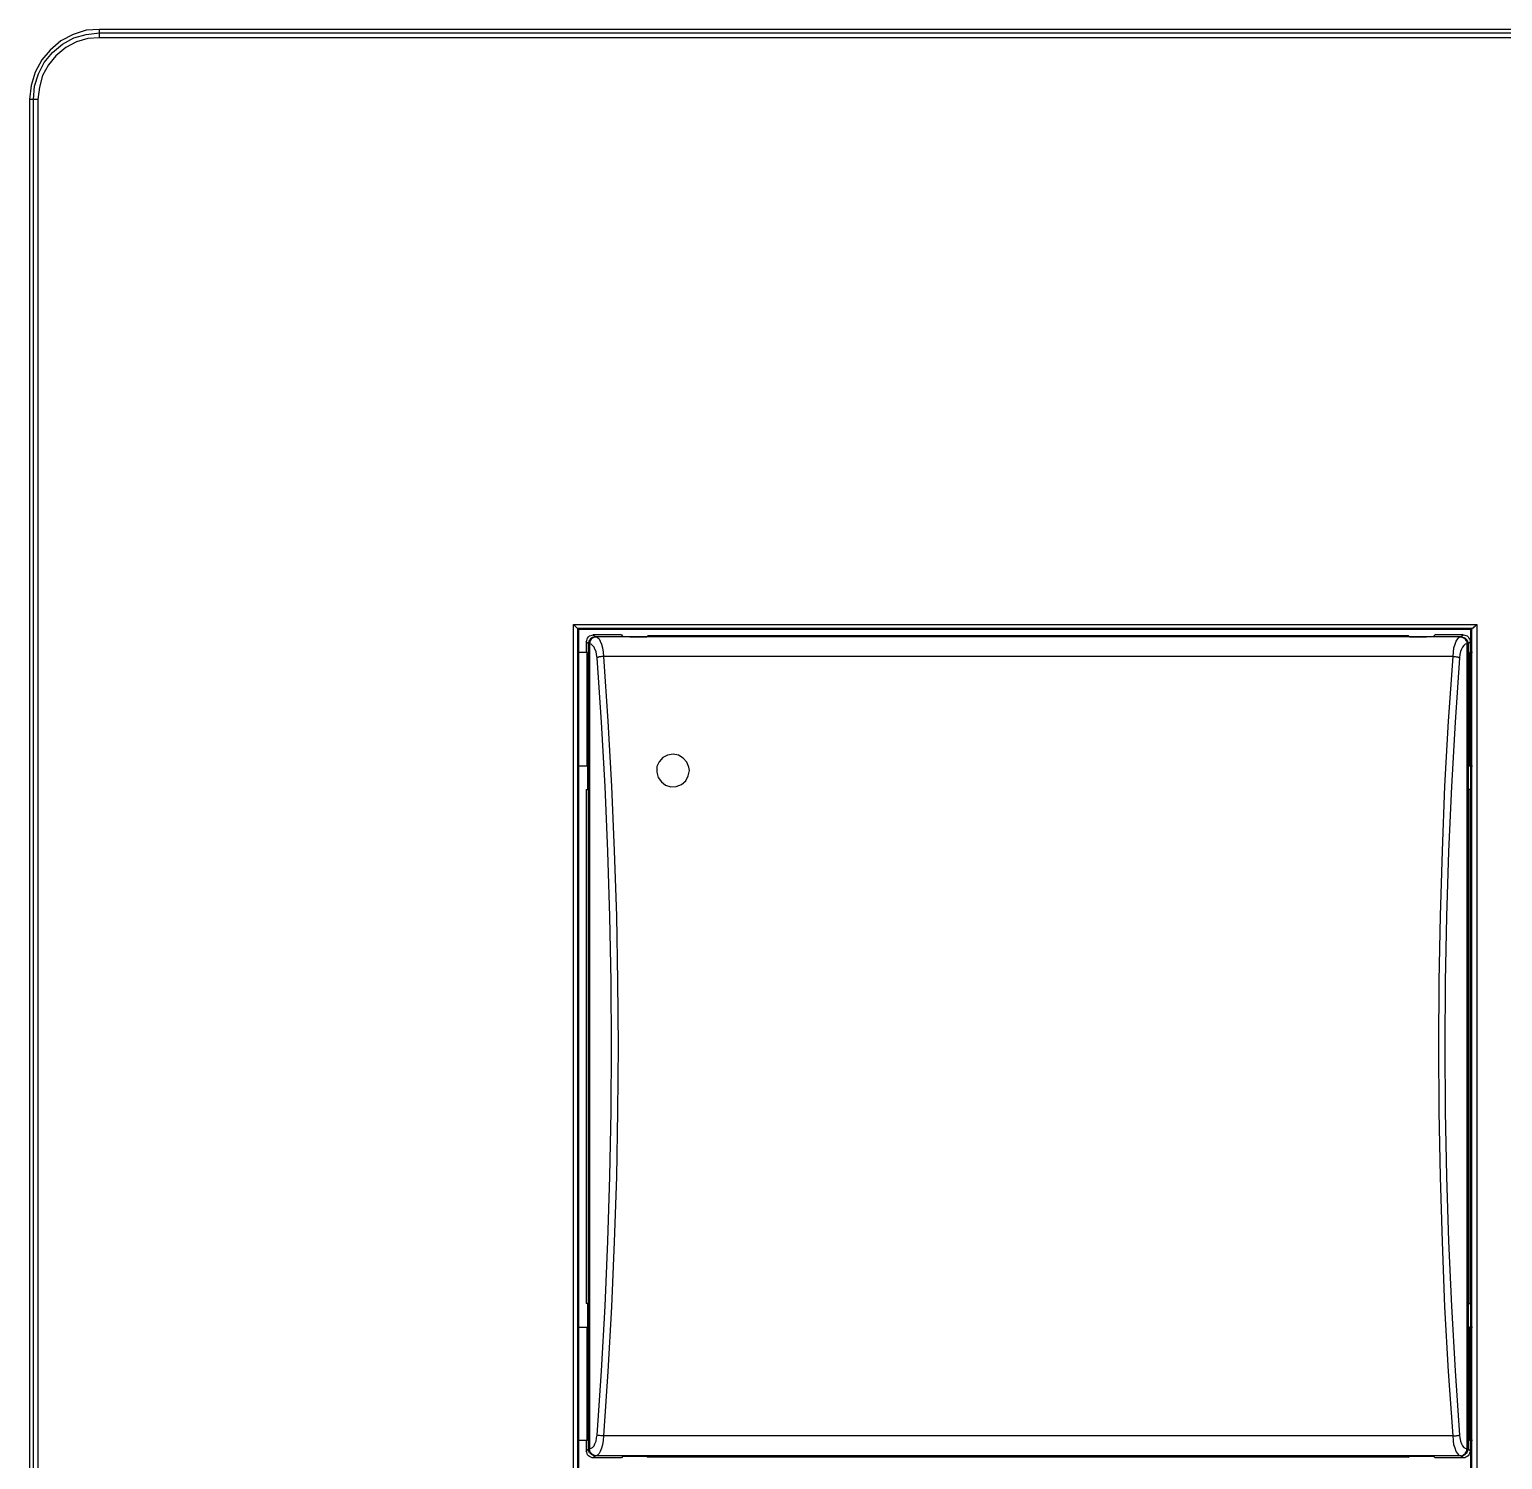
# Model space of a CAD drawing. Header units: centimetres. Extents: x -9.3 to 8.8, y -8.1 to 9.2.
# Drawn here: x -9.27 to -2.97, y 3.11 to 9.24 of the extents above; entities that cross this region are included whole.
import ezdxf

# ---------------------------------------------------------------- set-up
doc = ezdxf.new("R2010")
doc.units = ezdxf.units.CM
doc.header["$MEASUREMENT"] = 0
doc.layers.add('Camada 1', color=7, linetype='Continuous')

msp = doc.modelspace()

# ---------------------------------------------------------------- linework, layer by layer
at = {"layer": 'Camada 1', "color": 250, "lineweight": 25}
for points, knots in [([(-8.97467, 9.23572), (-8.97467, 9.23572), (-9.03111, 9.2322), (-9.03111, 9.2322), (-9.03111, 9.2322), (-9.08756, 9.21456), (-9.08756, 9.21456), (-9.08756, 9.21456), (-9.14047, 9.18633), (-9.14047, 9.18633), (-9.14047, 9.18633), (-9.18635, 9.14753), (-9.18635, 9.14753), (-9.18635, 9.14753), (-9.22161, 9.1052), (-9.22161, 9.1052), (-9.22161, 9.1052), (-9.24985, 9.05228), (-9.24985, 9.05228), (-9.24985, 9.05228), (-9.26747, 8.99583), (-9.26747, 8.99583), (-9.26747, 8.99583), (-9.27453, 8.93586), (-9.27453, 8.93586)], [0, 0, 0, 0, 0.125, 0.125, 0.125, 0.25, 0.25, 0.25, 0.375, 0.375, 0.375, 0.5, 0.5, 0.5, 0.625, 0.625, 0.625, 0.75, 0.75, 0.75, 0.875, 0.875, 0.875, 1, 1, 1, 1]), ([(-9.25689, 8.93586), (-9.25689, 8.93586), (-9.25336, 8.99231), (-9.25336, 8.99231), (-9.25336, 8.99231), (-9.23572, 9.04522), (-9.23572, 9.04522), (-9.23572, 9.04522), (-9.21103, 9.09461), (-9.21103, 9.09461), (-9.21103, 9.09461), (-9.17575, 9.13695), (-9.17575, 9.13695), (-9.17575, 9.13695), (-9.13342, 9.17222), (-9.13342, 9.17222), (-9.13342, 9.17222), (-9.08403, 9.20045), (-9.08403, 9.20045), (-9.08403, 9.20045), (-9.03111, 9.21456), (-9.03111, 9.21456), (-9.03111, 9.21456), (-8.97467, 9.22161), (-8.97467, 9.22161)], [0, 0, 0, 0, 0.125, 0.125, 0.125, 0.25, 0.25, 0.25, 0.375, 0.375, 0.375, 0.5, 0.5, 0.5, 0.625, 0.625, 0.625, 0.75, 0.75, 0.75, 0.875, 0.875, 0.875, 1, 1, 1, 1]), ([(-8.97467, 9.20045), (-8.97467, 9.20045), (-9.02406, 9.19692), (-9.02406, 9.19692), (-9.02406, 9.19692), (-9.07346, 9.18281), (-9.07346, 9.18281), (-9.07346, 9.18281), (-9.11931, 9.15811), (-9.11931, 9.15811), (-9.11931, 9.15811), (-9.16164, 9.12283), (-9.16164, 9.12283), (-9.16164, 9.12283), (-9.19339, 9.08403), (-9.19339, 9.08403), (-9.19339, 9.08403), (-9.2181, 9.03817), (-9.2181, 9.03817), (-9.2181, 9.03817), (-9.23221, 8.98878), (-9.23221, 8.98878), (-9.23221, 8.98878), (-9.23925, 8.93586), (-9.23925, 8.93586)], [0, 0, 0, 0, 0.125, 0.125, 0.125, 0.25, 0.25, 0.25, 0.375, 0.375, 0.375, 0.5, 0.5, 0.5, 0.625, 0.625, 0.625, 0.75, 0.75, 0.75, 0.875, 0.875, 0.875, 1, 1, 1, 1]), ([(-6.94621, 6.68867), (-6.94621, 6.68867), (-6.94267, 6.68514), (-6.94267, 6.68514), (-6.94267, 6.68514), (-6.93914, 6.68161), (-6.93914, 6.68161), (-6.93914, 6.68161), (-6.93561, 6.67808), (-6.93561, 6.67808), (-6.93561, 6.67808), (-6.9321, 6.67456), (-6.9321, 6.67456), (-6.9321, 6.67456), (-6.92856, 6.67103), (-6.92856, 6.67103)], [0, 0, 0, 0, 0.2, 0.2, 0.2, 0.4, 0.4, 0.4, 0.6, 0.6, 0.6, 0.8, 0.8, 0.8, 1, 1, 1, 1]), ([(-3.10092, 6.67103), (-3.10092, 6.67103), (-3.09739, 6.67103), (-3.09739, 6.67103), (-3.09739, 6.67103), (-3.09739, 6.67456), (-3.09739, 6.67456), (-3.09739, 6.67456), (-3.09386, 6.67456), (-3.09386, 6.67456), (-3.09386, 6.67456), (-3.09033, 6.67808), (-3.09033, 6.67808), (-3.09033, 6.67808), (-3.08681, 6.68161), (-3.08681, 6.68161), (-3.08681, 6.68161), (-3.08328, 6.68514), (-3.08328, 6.68514), (-3.08328, 6.68514), (-3.07975, 6.68867), (-3.07975, 6.68867)], [0, 0, 0, 0, 0.1428571, 0.1428571, 0.1428571, 0.2857143, 0.2857143, 0.2857143, 0.4285714, 0.4285714, 0.4285714, 0.5714286, 0.5714286, 0.5714286, 0.7142857, 0.7142857, 0.7142857, 0.8571429, 0.8571429, 0.8571429, 1, 1, 1, 1]), ([(-6.89117, 6.61458), (-6.89117, 6.61458), (-6.88941, 6.61988), (-6.88941, 6.61988), (-6.88941, 6.61988), (-6.88764, 6.62517), (-6.88764, 6.62517), (-6.88764, 6.62517), (-6.88588, 6.63046), (-6.88588, 6.63046), (-6.88588, 6.63046), (-6.88234, 6.63575), (-6.88234, 6.63575), (-6.88234, 6.63575), (-6.87706, 6.63928), (-6.87706, 6.63928), (-6.87706, 6.63928), (-6.87175, 6.64104), (-6.87175, 6.64104), (-6.87175, 6.64104), (-6.86645, 6.64281), (-6.86645, 6.64281), (-6.86645, 6.64281), (-6.86116, 6.64461), (-6.86116, 6.64461)], [0, 0, 0, 0, 0.125, 0.125, 0.125, 0.25, 0.25, 0.25, 0.375, 0.375, 0.375, 0.5, 0.5, 0.5, 0.625, 0.625, 0.625, 0.75, 0.75, 0.75, 0.875, 0.875, 0.875, 1, 1, 1, 1]), ([(-6.85234, 6.63575), (-6.85234, 6.63575), (-6.85763, 6.63399), (-6.85763, 6.63399), (-6.85763, 6.63399), (-6.8647, 6.63222), (-6.8647, 6.63222), (-6.8647, 6.63222), (-6.86822, 6.63046), (-6.86822, 6.63046), (-6.86822, 6.63046), (-6.87352, 6.62693), (-6.87352, 6.62693), (-6.87352, 6.62693), (-6.87706, 6.62164), (-6.87706, 6.62164), (-6.87706, 6.62164), (-6.88057, 6.61635), (-6.88057, 6.61635), (-6.88057, 6.61635), (-6.88234, 6.61106), (-6.88234, 6.61106), (-6.88234, 6.61106), (-6.88234, 6.60576), (-6.88234, 6.60576)], [0, 0, 0, 0, 0.125, 0.125, 0.125, 0.25, 0.25, 0.25, 0.375, 0.375, 0.375, 0.5, 0.5, 0.5, 0.625, 0.625, 0.625, 0.75, 0.75, 0.75, 0.875, 0.875, 0.875, 1, 1, 1, 1]), ([(-6.84881, 6.63575), (-6.84881, 6.63575), (-6.8541, 6.63399), (-6.8541, 6.63399), (-6.8541, 6.63399), (-6.85939, 6.63222), (-6.85939, 6.63222), (-6.85939, 6.63222), (-6.8647, 6.63046), (-6.8647, 6.63046), (-6.8647, 6.63046), (-6.86822, 6.62693), (-6.86822, 6.62693), (-6.86822, 6.62693), (-6.87175, 6.62164), (-6.87175, 6.62164), (-6.87175, 6.62164), (-6.87528, 6.61635), (-6.87528, 6.61635), (-6.87528, 6.61635), (-6.87528, 6.61106), (-6.87528, 6.61106), (-6.87528, 6.61106), (-6.87706, 6.60576), (-6.87706, 6.60576)], [0, 0, 0, 0, 0.125, 0.125, 0.125, 0.25, 0.25, 0.25, 0.375, 0.375, 0.375, 0.5, 0.5, 0.5, 0.625, 0.625, 0.625, 0.75, 0.75, 0.75, 0.875, 0.875, 0.875, 1, 1, 1, 1]), ([(-6.85058, 6.63575), (-6.85058, 6.63575), (-6.85587, 6.63399), (-6.85587, 6.63399), (-6.85587, 6.63399), (-6.86116, 6.63222), (-6.86116, 6.63222), (-6.86116, 6.63222), (-6.86645, 6.63046), (-6.86645, 6.63046), (-6.86645, 6.63046), (-6.86998, 6.62693), (-6.86998, 6.62693), (-6.86998, 6.62693), (-6.87352, 6.62164), (-6.87352, 6.62164), (-6.87352, 6.62164), (-6.87528, 6.61635), (-6.87528, 6.61635), (-6.87528, 6.61635), (-6.87706, 6.61106), (-6.87706, 6.61106), (-6.87706, 6.61106), (-6.87706, 6.60576), (-6.87706, 6.60576)], [0, 0, 0, 0, 0.125, 0.125, 0.125, 0.25, 0.25, 0.25, 0.375, 0.375, 0.375, 0.5, 0.5, 0.5, 0.625, 0.625, 0.625, 0.75, 0.75, 0.75, 0.875, 0.875, 0.875, 1, 1, 1, 1]), ([(-6.84881, 6.63575), (-6.84881, 6.63575), (-6.84351, 6.63222), (-6.84351, 6.63222), (-6.84351, 6.63222), (-6.83645, 6.62693), (-6.83645, 6.62693), (-6.83645, 6.62693), (-6.83116, 6.61635), (-6.83116, 6.61635), (-6.83116, 6.61635), (-6.82585, 6.604), (-6.82585, 6.604), (-6.82585, 6.604), (-6.82232, 6.58809), (-6.82232, 6.58809), (-6.82232, 6.58809), (-6.8188, 6.57045), (-6.8188, 6.57045), (-6.8188, 6.57045), (-6.81702, 6.55101), (-6.81702, 6.55101)], [0, 0, 0, 0, 0.1428571, 0.1428571, 0.1428571, 0.2857143, 0.2857143, 0.2857143, 0.4285714, 0.4285714, 0.4285714, 0.5714286, 0.5714286, 0.5714286, 0.7142857, 0.7142857, 0.7142857, 0.8571429, 0.8571429, 0.8571429, 1, 1, 1, 1]), ([(-3.18068, 6.55101), (-3.18068, 6.55101), (-3.17892, 6.57045), (-3.17892, 6.57045), (-3.17892, 6.57045), (-3.17715, 6.58809), (-3.17715, 6.58809), (-3.17715, 6.58809), (-3.17186, 6.604), (-3.17186, 6.604), (-3.17186, 6.604), (-3.16833, 6.61635), (-3.16833, 6.61635), (-3.16833, 6.61635), (-3.16124, 6.62693), (-3.16124, 6.62693), (-3.16124, 6.62693), (-3.15595, 6.63222), (-3.15595, 6.63222), (-3.15595, 6.63222), (-3.1489, 6.63575), (-3.1489, 6.63575)], [0, 0, 0, 0, 0.1428571, 0.1428571, 0.1428571, 0.2857143, 0.2857143, 0.2857143, 0.4285714, 0.4285714, 0.4285714, 0.5714286, 0.5714286, 0.5714286, 0.7142857, 0.7142857, 0.7142857, 0.8571429, 0.8571429, 0.8571429, 1, 1, 1, 1]), ([(-3.1489, 6.63575), (-3.1489, 6.63575), (-3.1436, 6.63399), (-3.1436, 6.63399), (-3.1436, 6.63399), (-3.13831, 6.63222), (-3.13831, 6.63222), (-3.13831, 6.63222), (-3.13478, 6.63046), (-3.13478, 6.63046), (-3.13478, 6.63046), (-3.12949, 6.62693), (-3.12949, 6.62693), (-3.12949, 6.62693), (-3.12769, 6.62164), (-3.12769, 6.62164), (-3.12769, 6.62164), (-3.12417, 6.61635), (-3.12417, 6.61635), (-3.12417, 6.61635), (-3.12244, 6.61106), (-3.12244, 6.61106), (-3.12244, 6.61106), (-3.12244, 6.60576), (-3.12244, 6.60576)], [0, 0, 0, 0, 0.125, 0.125, 0.125, 0.25, 0.25, 0.25, 0.375, 0.375, 0.375, 0.5, 0.5, 0.5, 0.625, 0.625, 0.625, 0.75, 0.75, 0.75, 0.875, 0.875, 0.875, 1, 1, 1, 1]), ([(-3.1489, 6.63575), (-3.1489, 6.63575), (-3.1436, 6.63399), (-3.1436, 6.63399), (-3.1436, 6.63399), (-3.13831, 6.63222), (-3.13831, 6.63222), (-3.13831, 6.63222), (-3.13299, 6.63046), (-3.13299, 6.63046), (-3.13299, 6.63046), (-3.12949, 6.62693), (-3.12949, 6.62693), (-3.12949, 6.62693), (-3.12593, 6.62164), (-3.12593, 6.62164), (-3.12593, 6.62164), (-3.12244, 6.61635), (-3.12244, 6.61635), (-3.12244, 6.61635), (-3.12244, 6.61106), (-3.12244, 6.61106), (-3.12244, 6.61106), (-3.12064, 6.60576), (-3.12064, 6.60576)], [0, 0, 0, 0, 0.125, 0.125, 0.125, 0.25, 0.25, 0.25, 0.375, 0.375, 0.375, 0.5, 0.5, 0.5, 0.625, 0.625, 0.625, 0.75, 0.75, 0.75, 0.875, 0.875, 0.875, 1, 1, 1, 1]), ([(-3.14713, 6.63575), (-3.14713, 6.63575), (-3.14008, 6.63399), (-3.14008, 6.63399), (-3.14008, 6.63399), (-3.13478, 6.63222), (-3.13478, 6.63222), (-3.13478, 6.63222), (-3.12949, 6.63046), (-3.12949, 6.63046), (-3.12949, 6.63046), (-3.12593, 6.62693), (-3.12593, 6.62693), (-3.12593, 6.62693), (-3.12064, 6.62164), (-3.12064, 6.62164), (-3.12064, 6.62164), (-3.11887, 6.61635), (-3.11887, 6.61635), (-3.11887, 6.61635), (-3.11711, 6.61106), (-3.11711, 6.61106), (-3.11711, 6.61106), (-3.11711, 6.60576), (-3.11711, 6.60576)], [0, 0, 0, 0, 0.125, 0.125, 0.125, 0.25, 0.25, 0.25, 0.375, 0.375, 0.375, 0.5, 0.5, 0.5, 0.625, 0.625, 0.625, 0.75, 0.75, 0.75, 0.875, 0.875, 0.875, 1, 1, 1, 1]), ([(-3.13831, 6.64461), (-3.13831, 6.64461), (-3.13126, 6.64281), (-3.13126, 6.64281), (-3.13126, 6.64281), (-3.12593, 6.64104), (-3.12593, 6.64104), (-3.12593, 6.64104), (-3.12064, 6.63928), (-3.12064, 6.63928), (-3.12064, 6.63928), (-3.11711, 6.63575), (-3.11711, 6.63575), (-3.11711, 6.63575), (-3.11358, 6.63046), (-3.11358, 6.63046), (-3.11358, 6.63046), (-3.11005, 6.62517), (-3.11005, 6.62517), (-3.11005, 6.62517), (-3.10829, 6.61988), (-3.10829, 6.61988), (-3.10829, 6.61988), (-3.10829, 6.61458), (-3.10829, 6.61458)], [0, 0, 0, 0, 0.125, 0.125, 0.125, 0.25, 0.25, 0.25, 0.375, 0.375, 0.375, 0.5, 0.5, 0.5, 0.625, 0.625, 0.625, 0.75, 0.75, 0.75, 0.875, 0.875, 0.875, 1, 1, 1, 1]), ([(-6.84527, 6.54572), (-6.84527, 6.54572), (-6.84705, 6.55987), (-6.84705, 6.55987), (-6.84705, 6.55987), (-6.84881, 6.57222), (-6.84881, 6.57222), (-6.84881, 6.57222), (-6.8541, 6.58283), (-6.8541, 6.58283), (-6.8541, 6.58283), (-6.85763, 6.59165), (-6.85763, 6.59165), (-6.85763, 6.59165), (-6.8647, 6.59871), (-6.8647, 6.59871), (-6.8647, 6.59871), (-6.86998, 6.604), (-6.86998, 6.604), (-6.86998, 6.604), (-6.87706, 6.60576), (-6.87706, 6.60576)], [0, 0, 0, 0, 0.1428571, 0.1428571, 0.1428571, 0.2857143, 0.2857143, 0.2857143, 0.4285714, 0.4285714, 0.4285714, 0.5714286, 0.5714286, 0.5714286, 0.7142857, 0.7142857, 0.7142857, 0.8571429, 0.8571429, 0.8571429, 1, 1, 1, 1]), ([(-3.12244, 6.60576), (-3.12244, 6.60576), (-3.12949, 6.604), (-3.12949, 6.604), (-3.12949, 6.604), (-3.13478, 6.59871), (-3.13478, 6.59871), (-3.13478, 6.59871), (-3.14008, 6.59165), (-3.14008, 6.59165), (-3.14008, 6.59165), (-3.14537, 6.58283), (-3.14537, 6.58283), (-3.14537, 6.58283), (-3.1489, 6.57222), (-3.1489, 6.57222), (-3.1489, 6.57222), (-3.15242, 6.55987), (-3.15242, 6.55987), (-3.15242, 6.55987), (-3.15419, 6.54572), (-3.15419, 6.54572)], [0, 0, 0, 0, 0.1428571, 0.1428571, 0.1428571, 0.2857143, 0.2857143, 0.2857143, 0.4285714, 0.4285714, 0.4285714, 0.5714286, 0.5714286, 0.5714286, 0.7142857, 0.7142857, 0.7142857, 0.8571429, 0.8571429, 0.8571429, 1, 1, 1, 1]), ([(-6.81702, 6.55101), (-6.81702, 6.55101), (-6.82585, 6.55101), (-6.82585, 6.55101), (-6.82585, 6.55101), (-6.82938, 6.54928), (-6.82938, 6.54928), (-6.82938, 6.54928), (-6.83645, 6.54928), (-6.83645, 6.54928), (-6.83645, 6.54928), (-6.83998, 6.54749), (-6.83998, 6.54749), (-6.83998, 6.54749), (-6.84351, 6.54749), (-6.84351, 6.54749), (-6.84351, 6.54749), (-6.84527, 6.54572), (-6.84527, 6.54572)], [0, 0, 0, 0, 0.1666667, 0.1666667, 0.1666667, 0.3333333, 0.3333333, 0.3333333, 0.5, 0.5, 0.5, 0.6666667, 0.6666667, 0.6666667, 0.8333333, 0.8333333, 0.8333333, 1, 1, 1, 1]), ([(-6.84527, 3.21829), (-6.84527, 3.21829), (-6.82585, 3.49366), (-6.82585, 3.49366), (-6.82585, 3.49366), (-6.80996, 3.77081), (-6.80996, 3.77081), (-6.80996, 3.77081), (-6.79937, 4.04795), (-6.79937, 4.04795), (-6.79937, 4.04795), (-6.79055, 4.32509), (-6.79055, 4.32509), (-6.79055, 4.32509), (-6.78526, 4.604), (-6.78526, 4.604), (-6.78526, 4.604), (-6.78349, 4.8829), (-6.78349, 4.8829), (-6.78349, 4.8829), (-6.78526, 5.16005), (-6.78526, 5.16005), (-6.78526, 5.16005), (-6.79055, 5.43895), (-6.79055, 5.43895), (-6.79055, 5.43895), (-6.79937, 5.71609), (-6.79937, 5.71609), (-6.79937, 5.71609), (-6.80996, 5.995), (-6.80996, 5.995), (-6.80996, 5.995), (-6.82585, 6.27038), (-6.82585, 6.27038), (-6.82585, 6.27038), (-6.84527, 6.54572), (-6.84527, 6.54572)], [0, 0, 0, 0, 0.0833333, 0.0833333, 0.0833333, 0.1666667, 0.1666667, 0.1666667, 0.25, 0.25, 0.25, 0.3333333, 0.3333333, 0.3333333, 0.4166667, 0.4166667, 0.4166667, 0.5, 0.5, 0.5, 0.5833333, 0.5833333, 0.5833333, 0.6666667, 0.6666667, 0.6666667, 0.75, 0.75, 0.75, 0.8333333, 0.8333333, 0.8333333, 0.9166667, 0.9166667, 0.9166667, 1, 1, 1, 1]), ([(-6.81702, 6.55101), (-6.81702, 6.55101), (-6.79937, 6.27391), (-6.79937, 6.27391), (-6.79937, 6.27391), (-6.78349, 5.99676), (-6.78349, 5.99676), (-6.78349, 5.99676), (-6.77111, 5.71962), (-6.77111, 5.71962), (-6.77111, 5.71962), (-6.76229, 5.44072), (-6.76229, 5.44072), (-6.76229, 5.44072), (-6.757, 5.16181), (-6.757, 5.16181), (-6.757, 5.16181), (-6.75524, 4.8829), (-6.75524, 4.8829), (-6.75524, 4.8829), (-6.757, 4.604), (-6.757, 4.604), (-6.757, 4.604), (-6.76229, 4.32333), (-6.76229, 4.32333), (-6.76229, 4.32333), (-6.77111, 4.04619), (-6.77111, 4.04619), (-6.77111, 4.04619), (-6.78349, 3.76728), (-6.78349, 3.76728), (-6.78349, 3.76728), (-6.79937, 3.49014), (-6.79937, 3.49014), (-6.79937, 3.49014), (-6.81702, 3.21476), (-6.81702, 3.21476)], [0, 0, 0, 0, 0.0833333, 0.0833333, 0.0833333, 0.1666667, 0.1666667, 0.1666667, 0.25, 0.25, 0.25, 0.3333333, 0.3333333, 0.3333333, 0.4166667, 0.4166667, 0.4166667, 0.5, 0.5, 0.5, 0.5833333, 0.5833333, 0.5833333, 0.6666667, 0.6666667, 0.6666667, 0.75, 0.75, 0.75, 0.8333333, 0.8333333, 0.8333333, 0.9166667, 0.9166667, 0.9166667, 1, 1, 1, 1]), ([(-3.18068, 3.21476), (-3.18068, 3.21476), (-3.20008, 3.49014), (-3.20008, 3.49014), (-3.20008, 3.49014), (-3.21596, 3.76728), (-3.21596, 3.76728), (-3.21596, 3.76728), (-3.22658, 4.04619), (-3.22658, 4.04619), (-3.22658, 4.04619), (-3.2354, 4.32333), (-3.2354, 4.32333), (-3.2354, 4.32333), (-3.24069, 4.604), (-3.24069, 4.604), (-3.24069, 4.604), (-3.24245, 4.8829), (-3.24245, 4.8829), (-3.24245, 4.8829), (-3.24069, 5.16181), (-3.24069, 5.16181), (-3.24069, 5.16181), (-3.2354, 5.44072), (-3.2354, 5.44072), (-3.2354, 5.44072), (-3.22658, 5.71962), (-3.22658, 5.71962), (-3.22658, 5.71962), (-3.21596, 5.99676), (-3.21596, 5.99676), (-3.21596, 5.99676), (-3.20008, 6.27391), (-3.20008, 6.27391), (-3.20008, 6.27391), (-3.18068, 6.55101), (-3.18068, 6.55101)], [0, 0, 0, 0, 0.0833333, 0.0833333, 0.0833333, 0.1666667, 0.1666667, 0.1666667, 0.25, 0.25, 0.25, 0.3333333, 0.3333333, 0.3333333, 0.4166667, 0.4166667, 0.4166667, 0.5, 0.5, 0.5, 0.5833333, 0.5833333, 0.5833333, 0.6666667, 0.6666667, 0.6666667, 0.75, 0.75, 0.75, 0.8333333, 0.8333333, 0.8333333, 0.9166667, 0.9166667, 0.9166667, 1, 1, 1, 1]), ([(-3.15419, 6.54572), (-3.15419, 6.54572), (-3.17186, 6.27038), (-3.17186, 6.27038), (-3.17186, 6.27038), (-3.18774, 5.995), (-3.18774, 5.995), (-3.18774, 5.995), (-3.20008, 5.71609), (-3.20008, 5.71609), (-3.20008, 5.71609), (-3.2089, 5.43895), (-3.2089, 5.43895), (-3.2089, 5.43895), (-3.21423, 5.16005), (-3.21423, 5.16005), (-3.21423, 5.16005), (-3.21596, 4.8829), (-3.21596, 4.8829), (-3.21596, 4.8829), (-3.21423, 4.604), (-3.21423, 4.604), (-3.21423, 4.604), (-3.2089, 4.32509), (-3.2089, 4.32509), (-3.2089, 4.32509), (-3.20008, 4.04795), (-3.20008, 4.04795), (-3.20008, 4.04795), (-3.18774, 3.77081), (-3.18774, 3.77081), (-3.18774, 3.77081), (-3.17186, 3.49366), (-3.17186, 3.49366), (-3.17186, 3.49366), (-3.15419, 3.21829), (-3.15419, 3.21829)], [0, 0, 0, 0, 0.0833333, 0.0833333, 0.0833333, 0.1666667, 0.1666667, 0.1666667, 0.25, 0.25, 0.25, 0.3333333, 0.3333333, 0.3333333, 0.4166667, 0.4166667, 0.4166667, 0.5, 0.5, 0.5, 0.5833333, 0.5833333, 0.5833333, 0.6666667, 0.6666667, 0.6666667, 0.75, 0.75, 0.75, 0.8333333, 0.8333333, 0.8333333, 0.9166667, 0.9166667, 0.9166667, 1, 1, 1, 1]), ([(-3.18068, 6.55101), (-3.18068, 6.55101), (-3.17186, 6.55101), (-3.17186, 6.55101), (-3.17186, 6.55101), (-3.16833, 6.54928), (-3.16833, 6.54928), (-3.16833, 6.54928), (-3.16124, 6.54928), (-3.16124, 6.54928), (-3.16124, 6.54928), (-3.15771, 6.54749), (-3.15771, 6.54749), (-3.15771, 6.54749), (-3.15595, 6.54749), (-3.15595, 6.54749), (-3.15595, 6.54749), (-3.15419, 6.54572), (-3.15419, 6.54572)], [0, 0, 0, 0, 0.1666667, 0.1666667, 0.1666667, 0.3333333, 0.3333333, 0.3333333, 0.5, 0.5, 0.5, 0.6666667, 0.6666667, 0.6666667, 0.8333333, 0.8333333, 0.8333333, 1, 1, 1, 1]), ([(-6.44987, 6.06383), (-6.44987, 6.06383), (-6.45516, 6.0409), (-6.45516, 6.0409), (-6.45516, 6.0409), (-6.46575, 6.01969), (-6.46575, 6.01969), (-6.46575, 6.01969), (-6.48342, 6.00382), (-6.48342, 6.00382), (-6.48342, 6.00382), (-6.50635, 5.995), (-6.50635, 5.995), (-6.50635, 5.995), (-6.52928, 5.99324), (-6.52928, 5.99324), (-6.52928, 5.99324), (-6.55225, 6.00029), (-6.55225, 6.00029), (-6.55225, 6.00029), (-6.56992, 6.0144), (-6.56992, 6.0144), (-6.56992, 6.0144), (-6.58403, 6.03384), (-6.58403, 6.03384), (-6.58403, 6.03384), (-6.58933, 6.05677), (-6.58933, 6.05677), (-6.58933, 6.05677), (-6.58933, 6.07974), (-6.58933, 6.07974), (-6.58933, 6.07974), (-6.57874, 6.1009), (-6.57874, 6.1009), (-6.57874, 6.1009), (-6.56283, 6.11854), (-6.56283, 6.11854), (-6.56283, 6.11854), (-6.54343, 6.12913), (-6.54343, 6.12913), (-6.54343, 6.12913), (-6.5187, 6.13265), (-6.5187, 6.13265), (-6.5187, 6.13265), (-6.49577, 6.12913), (-6.49577, 6.12913), (-6.49577, 6.12913), (-6.47633, 6.11678), (-6.47633, 6.11678), (-6.47633, 6.11678), (-6.46046, 6.09914), (-6.46046, 6.09914), (-6.46046, 6.09914), (-6.4516, 6.07794), (-6.4516, 6.07794), (-6.4516, 6.07794), (-6.44987, 6.06383), (-6.44987, 6.06383)], [0, 0, 0, 0, 0.0526316, 0.0526316, 0.0526316, 0.1052632, 0.1052632, 0.1052632, 0.1578947, 0.1578947, 0.1578947, 0.2105263, 0.2105263, 0.2105263, 0.2631579, 0.2631579, 0.2631579, 0.3157895, 0.3157895, 0.3157895, 0.3684211, 0.3684211, 0.3684211, 0.4210526, 0.4210526, 0.4210526, 0.4736842, 0.4736842, 0.4736842, 0.5263158, 0.5263158, 0.5263158, 0.5789474, 0.5789474, 0.5789474, 0.6315789, 0.6315789, 0.6315789, 0.6842105, 0.6842105, 0.6842105, 0.7368421, 0.7368421, 0.7368421, 0.7894737, 0.7894737, 0.7894737, 0.8421053, 0.8421053, 0.8421053, 0.8947368, 0.8947368, 0.8947368, 0.9473684, 0.9473684, 0.9473684, 1, 1, 1, 1]), ([(-6.44987, 6.06383), (-6.44987, 6.06383), (-6.45516, 6.0409), (-6.45516, 6.0409), (-6.45516, 6.0409), (-6.46575, 6.01969), (-6.46575, 6.01969), (-6.46575, 6.01969), (-6.48342, 6.00382), (-6.48342, 6.00382), (-6.48342, 6.00382), (-6.50635, 5.995), (-6.50635, 5.995), (-6.50635, 5.995), (-6.52928, 5.99324), (-6.52928, 5.99324), (-6.52928, 5.99324), (-6.55225, 6.00029), (-6.55225, 6.00029), (-6.55225, 6.00029), (-6.56992, 6.0144), (-6.56992, 6.0144), (-6.56992, 6.0144), (-6.58403, 6.03384), (-6.58403, 6.03384), (-6.58403, 6.03384), (-6.58933, 6.05677), (-6.58933, 6.05677), (-6.58933, 6.05677), (-6.58933, 6.07974), (-6.58933, 6.07974), (-6.58933, 6.07974), (-6.57874, 6.1009), (-6.57874, 6.1009), (-6.57874, 6.1009), (-6.56283, 6.11854), (-6.56283, 6.11854), (-6.56283, 6.11854), (-6.54343, 6.12913), (-6.54343, 6.12913), (-6.54343, 6.12913), (-6.5187, 6.13265), (-6.5187, 6.13265), (-6.5187, 6.13265), (-6.49577, 6.12913), (-6.49577, 6.12913), (-6.49577, 6.12913), (-6.47633, 6.11678), (-6.47633, 6.11678), (-6.47633, 6.11678), (-6.46046, 6.09914), (-6.46046, 6.09914), (-6.46046, 6.09914), (-6.4516, 6.07794), (-6.4516, 6.07794), (-6.4516, 6.07794), (-6.44987, 6.06383), (-6.44987, 6.06383)], [0, 0, 0, 0, 0.0526316, 0.0526316, 0.0526316, 0.1052632, 0.1052632, 0.1052632, 0.1578947, 0.1578947, 0.1578947, 0.2105263, 0.2105263, 0.2105263, 0.2631579, 0.2631579, 0.2631579, 0.3157895, 0.3157895, 0.3157895, 0.3684211, 0.3684211, 0.3684211, 0.4210526, 0.4210526, 0.4210526, 0.4736842, 0.4736842, 0.4736842, 0.5263158, 0.5263158, 0.5263158, 0.5789474, 0.5789474, 0.5789474, 0.6315789, 0.6315789, 0.6315789, 0.6842105, 0.6842105, 0.6842105, 0.7368421, 0.7368421, 0.7368421, 0.7894737, 0.7894737, 0.7894737, 0.8421053, 0.8421053, 0.8421053, 0.8947368, 0.8947368, 0.8947368, 0.9473684, 0.9473684, 0.9473684, 1, 1, 1, 1]), ([(-6.87706, 3.16004), (-6.87706, 3.16004), (-6.86998, 3.16181), (-6.86998, 3.16181), (-6.86998, 3.16181), (-6.8647, 3.16533), (-6.8647, 3.16533), (-6.8647, 3.16533), (-6.85763, 3.17239), (-6.85763, 3.17239), (-6.85763, 3.17239), (-6.8541, 3.18124), (-6.8541, 3.18124), (-6.8541, 3.18124), (-6.84881, 3.19183), (-6.84881, 3.19183), (-6.84881, 3.19183), (-6.84705, 3.20594), (-6.84705, 3.20594), (-6.84705, 3.20594), (-6.84527, 3.21829), (-6.84527, 3.21829)], [0, 0, 0, 0, 0.1428571, 0.1428571, 0.1428571, 0.2857143, 0.2857143, 0.2857143, 0.4285714, 0.4285714, 0.4285714, 0.5714286, 0.5714286, 0.5714286, 0.7142857, 0.7142857, 0.7142857, 0.8571429, 0.8571429, 0.8571429, 1, 1, 1, 1]), ([(-6.81702, 3.21476), (-6.81702, 3.21476), (-6.82938, 3.21476), (-6.82938, 3.21476), (-6.82938, 3.21476), (-6.83469, 3.21652), (-6.83469, 3.21652), (-6.83469, 3.21652), (-6.83998, 3.21652), (-6.83998, 3.21652), (-6.83998, 3.21652), (-6.84351, 3.21829), (-6.84351, 3.21829), (-6.84351, 3.21829), (-6.84527, 3.21829), (-6.84527, 3.21829)], [0, 0, 0, 0, 0.2, 0.2, 0.2, 0.4, 0.4, 0.4, 0.6, 0.6, 0.6, 0.8, 0.8, 0.8, 1, 1, 1, 1]), ([(-3.18068, 3.21476), (-3.18068, 3.21476), (-3.16833, 3.21476), (-3.16833, 3.21476), (-3.16833, 3.21476), (-3.16477, 3.21652), (-3.16477, 3.21652), (-3.16477, 3.21652), (-3.15771, 3.21652), (-3.15771, 3.21652), (-3.15771, 3.21652), (-3.15595, 3.21829), (-3.15595, 3.21829), (-3.15595, 3.21829), (-3.15419, 3.21829), (-3.15419, 3.21829)], [0, 0, 0, 0, 0.2, 0.2, 0.2, 0.4, 0.4, 0.4, 0.6, 0.6, 0.6, 0.8, 0.8, 0.8, 1, 1, 1, 1]), ([(-3.15419, 3.21829), (-3.15419, 3.21829), (-3.15242, 3.20594), (-3.15242, 3.20594), (-3.15242, 3.20594), (-3.1489, 3.19183), (-3.1489, 3.19183), (-3.1489, 3.19183), (-3.14537, 3.18124), (-3.14537, 3.18124), (-3.14537, 3.18124), (-3.14008, 3.17239), (-3.14008, 3.17239), (-3.14008, 3.17239), (-3.13478, 3.16533), (-3.13478, 3.16533), (-3.13478, 3.16533), (-3.12949, 3.16181), (-3.12949, 3.16181), (-3.12949, 3.16181), (-3.12244, 3.16004), (-3.12244, 3.16004)], [0, 0, 0, 0, 0.1428571, 0.1428571, 0.1428571, 0.2857143, 0.2857143, 0.2857143, 0.4285714, 0.4285714, 0.4285714, 0.5714286, 0.5714286, 0.5714286, 0.7142857, 0.7142857, 0.7142857, 0.8571429, 0.8571429, 0.8571429, 1, 1, 1, 1]), ([(-6.85234, 3.13002), (-6.85234, 3.13002), (-6.85763, 3.13002), (-6.85763, 3.13002), (-6.85763, 3.13002), (-6.8647, 3.13179), (-6.8647, 3.13179), (-6.8647, 3.13179), (-6.86822, 3.13531), (-6.86822, 3.13531), (-6.86822, 3.13531), (-6.87352, 3.13884), (-6.87352, 3.13884), (-6.87352, 3.13884), (-6.87706, 3.14237), (-6.87706, 3.14237), (-6.87706, 3.14237), (-6.88057, 3.1477), (-6.88057, 3.1477), (-6.88057, 3.1477), (-6.88234, 3.15299), (-6.88234, 3.15299), (-6.88234, 3.15299), (-6.88234, 3.16004), (-6.88234, 3.16004)], [0, 0, 0, 0, 0.125, 0.125, 0.125, 0.25, 0.25, 0.25, 0.375, 0.375, 0.375, 0.5, 0.5, 0.5, 0.625, 0.625, 0.625, 0.75, 0.75, 0.75, 0.875, 0.875, 0.875, 1, 1, 1, 1]), ([(-6.84881, 3.13002), (-6.84881, 3.13002), (-6.8541, 3.13002), (-6.8541, 3.13002), (-6.8541, 3.13002), (-6.85939, 3.13179), (-6.85939, 3.13179), (-6.85939, 3.13179), (-6.8647, 3.13531), (-6.8647, 3.13531), (-6.8647, 3.13531), (-6.86822, 3.13884), (-6.86822, 3.13884), (-6.86822, 3.13884), (-6.87175, 3.14237), (-6.87175, 3.14237), (-6.87175, 3.14237), (-6.87528, 3.1477), (-6.87528, 3.1477), (-6.87528, 3.1477), (-6.87528, 3.15299), (-6.87528, 3.15299), (-6.87528, 3.15299), (-6.87706, 3.16004), (-6.87706, 3.16004)], [0, 0, 0, 0, 0.125, 0.125, 0.125, 0.25, 0.25, 0.25, 0.375, 0.375, 0.375, 0.5, 0.5, 0.5, 0.625, 0.625, 0.625, 0.75, 0.75, 0.75, 0.875, 0.875, 0.875, 1, 1, 1, 1]), ([(-6.85058, 3.13002), (-6.85058, 3.13002), (-6.85587, 3.13002), (-6.85587, 3.13002), (-6.85587, 3.13002), (-6.86116, 3.13179), (-6.86116, 3.13179), (-6.86116, 3.13179), (-6.86645, 3.13531), (-6.86645, 3.13531), (-6.86645, 3.13531), (-6.86998, 3.13884), (-6.86998, 3.13884), (-6.86998, 3.13884), (-6.87352, 3.14237), (-6.87352, 3.14237), (-6.87352, 3.14237), (-6.87528, 3.1477), (-6.87528, 3.1477), (-6.87528, 3.1477), (-6.87706, 3.15299), (-6.87706, 3.15299), (-6.87706, 3.15299), (-6.87706, 3.16004), (-6.87706, 3.16004)], [0, 0, 0, 0, 0.125, 0.125, 0.125, 0.25, 0.25, 0.25, 0.375, 0.375, 0.375, 0.5, 0.5, 0.5, 0.625, 0.625, 0.625, 0.75, 0.75, 0.75, 0.875, 0.875, 0.875, 1, 1, 1, 1]), ([(-6.81702, 3.21476), (-6.81702, 3.21476), (-6.8188, 3.19536), (-6.8188, 3.19536), (-6.8188, 3.19536), (-6.82232, 3.17592), (-6.82232, 3.17592), (-6.82232, 3.17592), (-6.82585, 3.16181), (-6.82585, 3.16181), (-6.82585, 3.16181), (-6.83116, 3.1477), (-6.83116, 3.1477), (-6.83116, 3.1477), (-6.83645, 3.13884), (-6.83645, 3.13884), (-6.83645, 3.13884), (-6.84351, 3.13179), (-6.84351, 3.13179), (-6.84351, 3.13179), (-6.84881, 3.13002), (-6.84881, 3.13002)], [0, 0, 0, 0, 0.1428571, 0.1428571, 0.1428571, 0.2857143, 0.2857143, 0.2857143, 0.4285714, 0.4285714, 0.4285714, 0.5714286, 0.5714286, 0.5714286, 0.7142857, 0.7142857, 0.7142857, 0.8571429, 0.8571429, 0.8571429, 1, 1, 1, 1]), ([(-3.1489, 3.13002), (-3.1489, 3.13002), (-3.15595, 3.13179), (-3.15595, 3.13179), (-3.15595, 3.13179), (-3.16124, 3.13884), (-3.16124, 3.13884), (-3.16124, 3.13884), (-3.16833, 3.1477), (-3.16833, 3.1477), (-3.16833, 3.1477), (-3.17186, 3.16181), (-3.17186, 3.16181), (-3.17186, 3.16181), (-3.17715, 3.17592), (-3.17715, 3.17592), (-3.17715, 3.17592), (-3.17892, 3.19536), (-3.17892, 3.19536), (-3.17892, 3.19536), (-3.18068, 3.21476), (-3.18068, 3.21476)], [0, 0, 0, 0, 0.1428571, 0.1428571, 0.1428571, 0.2857143, 0.2857143, 0.2857143, 0.4285714, 0.4285714, 0.4285714, 0.5714286, 0.5714286, 0.5714286, 0.7142857, 0.7142857, 0.7142857, 0.8571429, 0.8571429, 0.8571429, 1, 1, 1, 1]), ([(-3.1489, 3.13002), (-3.1489, 3.13002), (-3.1436, 3.13002), (-3.1436, 3.13002), (-3.1436, 3.13002), (-3.13831, 3.13179), (-3.13831, 3.13179), (-3.13831, 3.13179), (-3.13478, 3.13531), (-3.13478, 3.13531), (-3.13478, 3.13531), (-3.12949, 3.13884), (-3.12949, 3.13884), (-3.12949, 3.13884), (-3.12769, 3.14237), (-3.12769, 3.14237), (-3.12769, 3.14237), (-3.12417, 3.1477), (-3.12417, 3.1477), (-3.12417, 3.1477), (-3.12244, 3.15299), (-3.12244, 3.15299), (-3.12244, 3.15299), (-3.12244, 3.16004), (-3.12244, 3.16004)], [0, 0, 0, 0, 0.125, 0.125, 0.125, 0.25, 0.25, 0.25, 0.375, 0.375, 0.375, 0.5, 0.5, 0.5, 0.625, 0.625, 0.625, 0.75, 0.75, 0.75, 0.875, 0.875, 0.875, 1, 1, 1, 1]), ([(-3.1489, 3.13002), (-3.1489, 3.13002), (-3.1436, 3.13002), (-3.1436, 3.13002), (-3.1436, 3.13002), (-3.13831, 3.13179), (-3.13831, 3.13179), (-3.13831, 3.13179), (-3.13299, 3.13531), (-3.13299, 3.13531), (-3.13299, 3.13531), (-3.12949, 3.13884), (-3.12949, 3.13884), (-3.12949, 3.13884), (-3.12593, 3.14237), (-3.12593, 3.14237), (-3.12593, 3.14237), (-3.12244, 3.1477), (-3.12244, 3.1477), (-3.12244, 3.1477), (-3.12244, 3.15299), (-3.12244, 3.15299), (-3.12244, 3.15299), (-3.12064, 3.16004), (-3.12064, 3.16004)], [0, 0, 0, 0, 0.125, 0.125, 0.125, 0.25, 0.25, 0.25, 0.375, 0.375, 0.375, 0.5, 0.5, 0.5, 0.625, 0.625, 0.625, 0.75, 0.75, 0.75, 0.875, 0.875, 0.875, 1, 1, 1, 1]), ([(-3.14713, 3.13002), (-3.14713, 3.13002), (-3.14008, 3.13002), (-3.14008, 3.13002), (-3.14008, 3.13002), (-3.13478, 3.13179), (-3.13478, 3.13179), (-3.13478, 3.13179), (-3.12949, 3.13531), (-3.12949, 3.13531), (-3.12949, 3.13531), (-3.12593, 3.13884), (-3.12593, 3.13884), (-3.12593, 3.13884), (-3.12064, 3.14237), (-3.12064, 3.14237), (-3.12064, 3.14237), (-3.11887, 3.1477), (-3.11887, 3.1477), (-3.11887, 3.1477), (-3.11711, 3.15299), (-3.11711, 3.15299), (-3.11711, 3.15299), (-3.11711, 3.16004), (-3.11711, 3.16004)], [0, 0, 0, 0, 0.125, 0.125, 0.125, 0.25, 0.25, 0.25, 0.375, 0.375, 0.375, 0.5, 0.5, 0.5, 0.625, 0.625, 0.625, 0.75, 0.75, 0.75, 0.875, 0.875, 0.875, 1, 1, 1, 1]), ([(-6.86116, 3.1212), (-6.86116, 3.1212), (-6.86645, 3.1212), (-6.86645, 3.1212), (-6.86645, 3.1212), (-6.87175, 3.12297), (-6.87175, 3.12297), (-6.87175, 3.12297), (-6.87706, 3.12649), (-6.87706, 3.12649), (-6.87706, 3.12649), (-6.88234, 3.13002), (-6.88234, 3.13002), (-6.88234, 3.13002), (-6.88588, 3.13355), (-6.88588, 3.13355), (-6.88588, 3.13355), (-6.88764, 3.13884), (-6.88764, 3.13884), (-6.88764, 3.13884), (-6.88941, 3.1459), (-6.88941, 3.1459), (-6.88941, 3.1459), (-6.89117, 3.15122), (-6.89117, 3.15122)], [0, 0, 0, 0, 0.125, 0.125, 0.125, 0.25, 0.25, 0.25, 0.375, 0.375, 0.375, 0.5, 0.5, 0.5, 0.625, 0.625, 0.625, 0.75, 0.75, 0.75, 0.875, 0.875, 0.875, 1, 1, 1, 1]), ([(-3.10829, 3.15122), (-3.10829, 3.15122), (-3.10829, 3.1459), (-3.10829, 3.1459), (-3.10829, 3.1459), (-3.11005, 3.13884), (-3.11005, 3.13884), (-3.11005, 3.13884), (-3.11358, 3.13355), (-3.11358, 3.13355), (-3.11358, 3.13355), (-3.11711, 3.13002), (-3.11711, 3.13002), (-3.11711, 3.13002), (-3.12064, 3.12649), (-3.12064, 3.12649), (-3.12064, 3.12649), (-3.12593, 3.12297), (-3.12593, 3.12297), (-3.12593, 3.12297), (-3.13126, 3.1212), (-3.13126, 3.1212), (-3.13126, 3.1212), (-3.13831, 3.1212), (-3.13831, 3.1212)], [0, 0, 0, 0, 0.125, 0.125, 0.125, 0.25, 0.25, 0.25, 0.375, 0.375, 0.375, 0.5, 0.5, 0.5, 0.625, 0.625, 0.625, 0.75, 0.75, 0.75, 0.875, 0.875, 0.875, 1, 1, 1, 1])]:
    msp.add_open_spline(points, degree=3, knots=knots, dxfattribs=at)
for points in [[(3.4043, 9.23572), (3.4043, 9.23572), (-8.97467, 9.23572), (-8.97467, 9.23572)], [(-8.97467, 9.22161), (-8.97467, 9.22161), (-8.97467, 9.23572), (-8.97467, 9.23572)], [(-8.97467, 9.20045), (-8.97467, 9.20045), (-8.97467, 9.22161), (-8.97467, 9.22161)], [(-8.97467, 9.22161), (-8.97467, 9.22161), (3.4043, 9.22161), (3.4043, 9.22161)], [(3.4043, 9.20045), (3.4043, 9.20045), (-8.97467, 9.20045), (-8.97467, 9.20045)], [(-9.27453, 8.93586), (-9.27453, 8.93586), (-9.27453, -2.70228), (-9.27453, -2.70228)], [(-9.25689, 8.93586), (-9.25689, 8.93586), (-9.27453, 8.93586), (-9.27453, 8.93586)], [(-9.25689, -2.70228), (-9.25689, -2.70228), (-9.25689, 8.93586), (-9.25689, 8.93586)], [(-9.23925, 8.93586), (-9.23925, 8.93586), (-9.25689, 8.93586), (-9.25689, 8.93586)], [(-9.23925, 8.93586), (-9.23925, 8.93586), (-9.23925, -2.70228), (-9.23925, -2.70228)], [(-6.94621, 6.68867), (-6.94621, 6.68867), (-3.07975, 6.68867), (-3.07975, 6.68867)], [(-6.94621, -0.45508), (-6.94621, -0.45508), (-6.94621, 6.68867), (-6.94621, 6.68867)], [(-3.07975, 6.68867), (-3.07975, 6.68867), (-3.07975, -0.45508), (-3.07975, -0.45508)], [(-6.92856, 6.67103), (-6.92856, 6.67103), (-6.92856, -0.43744), (-6.92856, -0.43744)], [(-3.10092, 6.67103), (-3.10092, 6.67103), (-6.92856, 6.67103), (-6.92856, 6.67103)], [(-6.92503, 6.6675), (-6.92503, 6.6675), (-6.92856, 6.67103), (-6.92856, 6.67103)], [(-6.92503, 6.6675), (-6.92503, 6.6675), (-6.92503, -0.43392), (-6.92503, -0.43392)], [(-3.10445, 6.6675), (-3.10445, 6.6675), (-6.92503, 6.6675), (-6.92503, 6.6675)], [(-6.86116, 6.64461), (-6.86116, 6.64461), (-6.85234, 6.63575), (-6.85234, 6.63575)], [(-6.74113, 6.64461), (-6.74113, 6.64461), (-6.86116, 6.64461), (-6.86116, 6.64461)], [(-6.85234, 6.63575), (-6.85234, 6.63575), (-6.85058, 6.63575), (-6.85058, 6.63575)], [(-6.85058, 6.63575), (-6.85058, 6.63575), (-6.84881, 6.63575), (-6.84881, 6.63575)], [(-3.1489, 6.63575), (-3.1489, 6.63575), (-6.84881, 6.63575), (-6.84881, 6.63575)], [(-6.74113, 6.64461), (-6.74113, 6.64461), (-6.73407, 6.63575), (-6.73407, 6.63575)], [(-6.70405, 6.63575), (-6.70405, 6.63575), (-6.73407, 6.63575), (-6.73407, 6.63575)], [(-6.70405, 6.63575), (-6.70405, 6.63575), (-6.63169, 6.63575), (-6.63169, 6.63575)], [(-6.63169, 6.63575), (-6.63169, 6.63575), (-6.62637, 6.64104), (-6.62637, 6.64104)], [(-6.62637, 6.64104), (-6.62637, 6.64104), (-3.37309, 6.64104), (-3.37309, 6.64104)], [(-3.37309, 6.64104), (-3.37309, 6.64104), (-3.36779, 6.63575), (-3.36779, 6.63575)], [(-3.36779, 6.63575), (-3.36779, 6.63575), (-3.2954, 6.63575), (-3.2954, 6.63575)], [(-3.26538, 6.63575), (-3.26538, 6.63575), (-3.2954, 6.63575), (-3.2954, 6.63575)], [(-3.26538, 6.63575), (-3.26538, 6.63575), (-3.25833, 6.64461), (-3.25833, 6.64461)], [(-3.13831, 6.64461), (-3.13831, 6.64461), (-3.25833, 6.64461), (-3.25833, 6.64461)], [(-3.1489, 6.63575), (-3.1489, 6.63575), (-3.1489, 6.63575), (-3.1489, 6.63575)], [(-3.1489, 6.63575), (-3.1489, 6.63575), (-3.14713, 6.63575), (-3.14713, 6.63575)], [(-3.14713, 6.63575), (-3.14713, 6.63575), (-3.13831, 6.64461), (-3.13831, 6.64461)], [(-3.10445, 6.6675), (-3.10445, 6.6675), (-3.10092, 6.67103), (-3.10092, 6.67103)], [(-3.10445, -0.43392), (-3.10445, -0.43392), (-3.10445, 6.6675), (-3.10445, 6.6675)], [(-3.10092, -0.43744), (-3.10092, -0.43744), (-3.10092, 6.67103), (-3.10092, 6.67103)], [(-6.88764, 6.56869), (-6.88764, 6.56869), (-6.92149, 6.56869), (-6.92149, 6.56869)], [(-6.88234, 6.60576), (-6.88234, 6.60576), (-6.89117, 6.61458), (-6.89117, 6.61458)], [(-6.89117, 6.61458), (-6.89117, 6.61458), (-6.89117, 6.56869), (-6.89117, 6.56869)], [(-6.88764, 6.08327), (-6.88764, 6.08327), (-6.88764, 6.56869), (-6.88764, 6.56869)], [(-6.87706, 6.60576), (-6.87706, 6.60576), (-6.88234, 6.60576), (-6.88234, 6.60576)], [(-6.88234, 3.16004), (-6.88234, 3.16004), (-6.88234, 6.60576), (-6.88234, 6.60576)], [(-6.87706, 6.60576), (-6.87706, 6.60576), (-6.87706, 6.60576), (-6.87706, 6.60576)], [(-6.87706, 6.60576), (-6.87706, 6.60576), (-6.87706, 3.16004), (-6.87706, 3.16004)], [(-3.12064, 6.60576), (-3.12064, 6.60576), (-3.12244, 6.60576), (-3.12244, 6.60576)], [(-3.12064, 3.16004), (-3.12064, 3.16004), (-3.12064, 6.60576), (-3.12064, 6.60576)], [(-3.11711, 6.60576), (-3.11711, 6.60576), (-3.12064, 6.60576), (-3.12064, 6.60576)], [(-3.10829, 6.61458), (-3.10829, 6.61458), (-3.11711, 6.60576), (-3.11711, 6.60576)], [(-3.11711, 6.60576), (-3.11711, 6.60576), (-3.11711, 3.16004), (-3.11711, 3.16004)], [(-3.11005, 6.08327), (-3.11005, 6.08327), (-3.11005, 6.56869), (-3.11005, 6.56869)], [(-3.09739, 6.56869), (-3.09739, 6.56869), (-3.11005, 6.56869), (-3.11005, 6.56869)], [(-3.10829, 6.61458), (-3.10829, 6.61458), (-3.10829, 6.56869), (-3.10829, 6.56869)], [(-3.18068, 6.55101), (-3.18068, 6.55101), (-6.81702, 6.55101), (-6.81702, 6.55101)], [(-6.92149, 6.08327), (-6.92149, 6.08327), (-6.88764, 6.08327), (-6.88764, 6.08327)], [(-6.88411, 6.08327), (-6.88411, 6.08327), (-6.88764, 6.08327), (-6.88764, 6.08327)], [(-6.88411, 5.98262), (-6.88411, 5.98262), (-6.88411, 6.08327), (-6.88411, 6.08327)], [(-3.11535, 6.08327), (-3.11535, 6.08327), (-3.11005, 6.08327), (-3.11005, 6.08327)], [(-3.11535, 5.98262), (-3.11535, 5.98262), (-3.11535, 6.08327), (-3.11535, 6.08327)], [(-3.11005, 6.08327), (-3.11005, 6.08327), (-3.09739, 6.08327), (-3.09739, 6.08327)], [(-6.89117, 5.98262), (-6.89117, 5.98262), (-6.89117, 3.78139), (-6.89117, 3.78139)], [(-6.89117, 5.98262), (-6.89117, 5.98262), (-6.88411, 5.98262), (-6.88411, 5.98262)], [(-3.10829, 5.98262), (-3.10829, 5.98262), (-3.11535, 5.98262), (-3.11535, 5.98262)], [(-3.10829, 3.78139), (-3.10829, 3.78139), (-3.10829, 5.98262), (-3.10829, 5.98262)], [(-6.88411, 3.78139), (-6.88411, 3.78139), (-6.89117, 3.78139), (-6.89117, 3.78139)], [(-6.88411, 3.68078), (-6.88411, 3.68078), (-6.88411, 3.78139), (-6.88411, 3.78139)], [(-3.11535, 3.78139), (-3.11535, 3.78139), (-3.10829, 3.78139), (-3.10829, 3.78139)], [(-3.11535, 3.68078), (-3.11535, 3.68078), (-3.11535, 3.78139), (-3.11535, 3.78139)], [(-6.92149, 3.68078), (-6.92149, 3.68078), (-6.88764, 3.68078), (-6.88764, 3.68078)], [(-6.88764, 3.19536), (-6.88764, 3.19536), (-6.88764, 3.68078), (-6.88764, 3.68078)], [(-6.88764, 3.68078), (-6.88764, 3.68078), (-6.88411, 3.68078), (-6.88411, 3.68078)], [(-3.11005, 3.68078), (-3.11005, 3.68078), (-3.11535, 3.68078), (-3.11535, 3.68078)], [(-3.11005, 3.19536), (-3.11005, 3.19536), (-3.11005, 3.68078), (-3.11005, 3.68078)], [(-3.11005, 3.68078), (-3.11005, 3.68078), (-3.09739, 3.68078), (-3.09739, 3.68078)], [(-6.88764, 3.19536), (-6.88764, 3.19536), (-6.92149, 3.19536), (-6.92149, 3.19536)], [(-6.89117, 3.19536), (-6.89117, 3.19536), (-6.89117, 3.15122), (-6.89117, 3.15122)], [(-6.89117, 3.15122), (-6.89117, 3.15122), (-6.88234, 3.16004), (-6.88234, 3.16004)], [(-6.88234, 3.16004), (-6.88234, 3.16004), (-6.87706, 3.16004), (-6.87706, 3.16004)], [(-6.87706, 3.16004), (-6.87706, 3.16004), (-6.87706, 3.16004), (-6.87706, 3.16004)], [(-3.18068, 3.21476), (-3.18068, 3.21476), (-6.81702, 3.21476), (-6.81702, 3.21476)], [(-3.12244, 3.16004), (-3.12244, 3.16004), (-3.12064, 3.16004), (-3.12064, 3.16004)], [(-3.12064, 3.16004), (-3.12064, 3.16004), (-3.11711, 3.16004), (-3.11711, 3.16004)], [(-3.11711, 3.16004), (-3.11711, 3.16004), (-3.10829, 3.15122), (-3.10829, 3.15122)], [(-3.09739, 3.19536), (-3.09739, 3.19536), (-3.11005, 3.19536), (-3.11005, 3.19536)], [(-3.10829, 3.19536), (-3.10829, 3.19536), (-3.10829, 3.15122), (-3.10829, 3.15122)], [(-6.85234, 3.13002), (-6.85234, 3.13002), (-6.86116, 3.1212), (-6.86116, 3.1212)], [(-6.74113, 3.1212), (-6.74113, 3.1212), (-6.86116, 3.1212), (-6.86116, 3.1212)], [(-6.85058, 3.13002), (-6.85058, 3.13002), (-6.85234, 3.13002), (-6.85234, 3.13002)], [(-6.84881, 3.13002), (-6.84881, 3.13002), (-6.85058, 3.13002), (-6.85058, 3.13002)], [(-3.1489, 3.13002), (-3.1489, 3.13002), (-6.84881, 3.13002), (-6.84881, 3.13002)], [(-6.73407, 3.12826), (-6.73407, 3.12826), (-6.74113, 3.1212), (-6.74113, 3.1212)], [(-6.73407, 3.12826), (-6.73407, 3.12826), (-6.70405, 3.12826), (-6.70405, 3.12826)], [(-6.70405, 3.12826), (-6.70405, 3.12826), (-6.63169, 3.12826), (-6.63169, 3.12826)], [(-6.63169, 3.12826), (-6.63169, 3.12826), (-6.62637, 3.12297), (-6.62637, 3.12297)], [(-3.37309, 3.12297), (-3.37309, 3.12297), (-6.62637, 3.12297), (-6.62637, 3.12297)], [(-3.37309, 3.12297), (-3.37309, 3.12297), (-3.36779, 3.12826), (-3.36779, 3.12826)], [(-3.36779, 3.12826), (-3.36779, 3.12826), (-3.2954, 3.12826), (-3.2954, 3.12826)], [(-3.2954, 3.12826), (-3.2954, 3.12826), (-3.26538, 3.12826), (-3.26538, 3.12826)], [(-3.25833, 3.1212), (-3.25833, 3.1212), (-3.26538, 3.12826), (-3.26538, 3.12826)], [(-3.13831, 3.1212), (-3.13831, 3.1212), (-3.25833, 3.1212), (-3.25833, 3.1212)], [(-3.1489, 3.13002), (-3.1489, 3.13002), (-3.1489, 3.13002), (-3.1489, 3.13002)], [(-3.14713, 3.13002), (-3.14713, 3.13002), (-3.1489, 3.13002), (-3.1489, 3.13002)], [(-3.13831, 3.1212), (-3.13831, 3.1212), (-3.14713, 3.13002), (-3.14713, 3.13002)]]:
    msp.add_open_spline(points, degree=3, dxfattribs=at)

doc.saveas('drawing.dxf')
